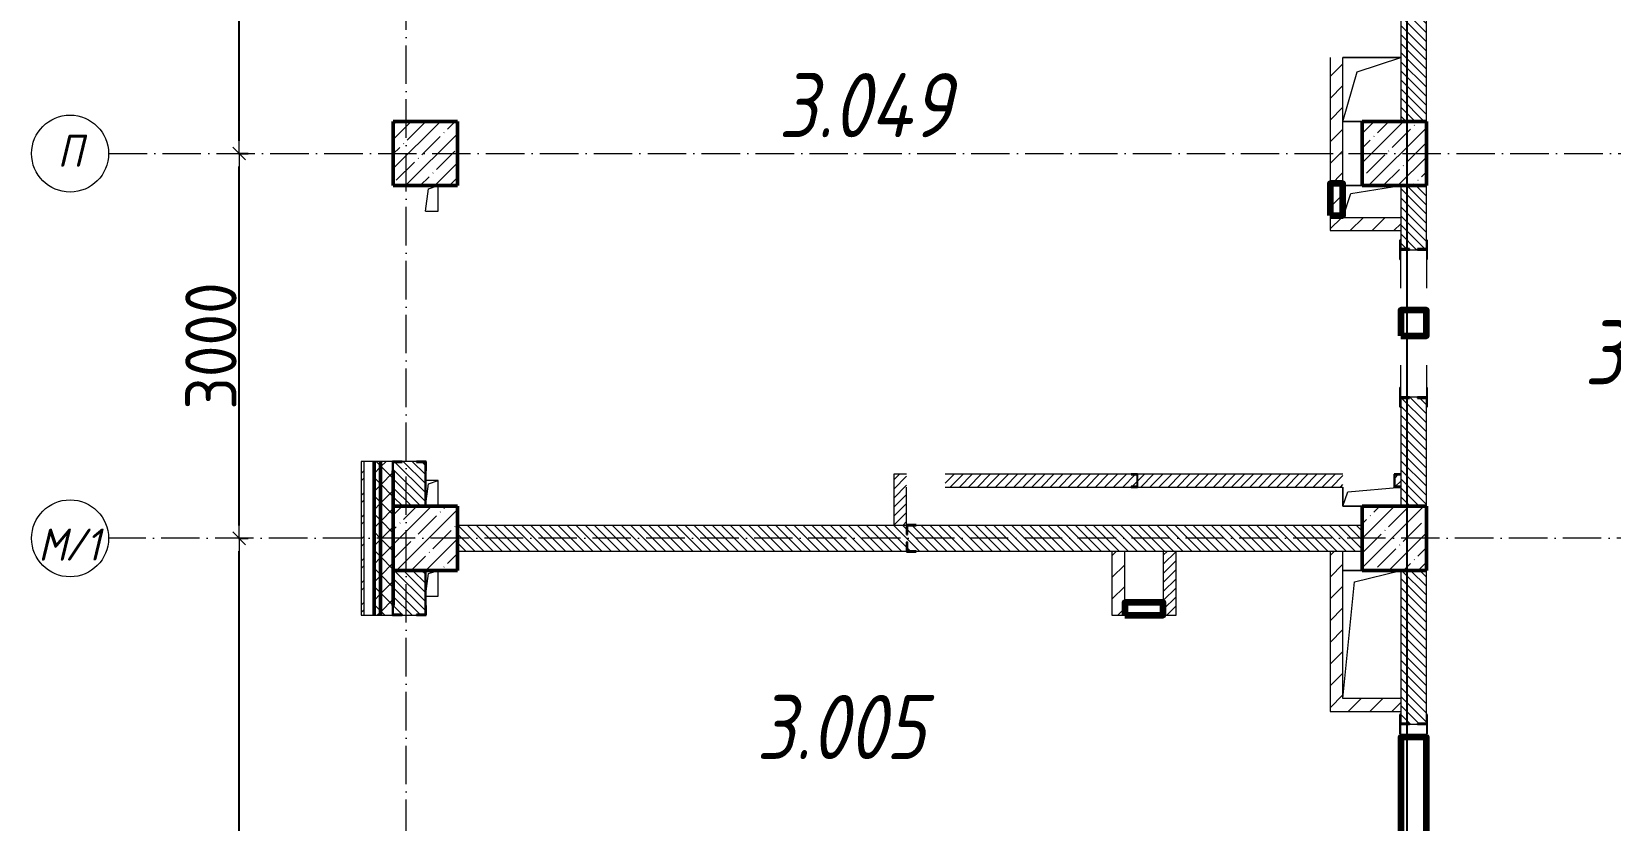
# Model space of a CAD drawing. Header units: millimetres. Extents: x -356862 to 418287, y 0 to 839748.
# Drawn here: x 137160 to 149463, y 480297 to 486448 of the extents above; entities that cross this region are included whole.
import ezdxf

# ---------------------------------------------------------------- set-up
doc = ezdxf.new("R2010")
doc.units = ezdxf.units.MM
doc.linetypes.add('50_200_ШТРИХ_1Т_ш5_п1_п1_', pattern=[700, 500, -100, 0, -100])
for name, color, linetype, lineweight in [('9.7) Заделка 956 шт', 6, 'Continuous', 158), ('A-____-____-DIMS', 7, 'Continuous', 9), ('A-FLOR-____-OTLN', 7, 'Continuous', 9), ('A-GENM-____-MCUT', 7, 'Continuous', 25), ('A-GENM-____-OTLN', 7, 'Continuous', 9), ('A-GENM-____-OTLN-1', 7, 'Continuous', 25), ('A-WALL-____-MCUT-2', 7, 'Continuous', 50), ('A-WALL-____-MCUT-3', 7, 'Continuous', 9), ('A-WALL-____-PATT-1', 7, 'Continuous', 9), ('A-WALL-FNSH-MCUT-1', 7, 'Continuous', 9), ('I-WALL-____-OTLN', 7, 'Continuous', 9), ('S-COLS-____-MCUT', 7, 'Continuous', 50), ('S-COLS-____-OTLN', 7, 'Continuous', 9), ('S-GRID-____-IDEN', 7, 'Continuous', 9), ('S-GRID-____-OTLN-1', 7, '50_200_ШТРИХ_1Т_ш5_п1_п1_', 9), ('Марки помещений', 7, 'Continuous', 9)]:
    doc.layers.add(name, color=color, linetype=linetype, lineweight=lineweight)
doc.styles.add('ISOCPEUR_I', font='isocpeui.ttf', dxfattribs={"width": 0.9, "height": 2.5})
doc.styles.add('ISOCPEUR_I_2', font='isocpeui.ttf', dxfattribs={"width": 0.85, "height": 2.3})
doc.styles.add('СПДС', font='isocpeur.ttf', dxfattribs={"width": 0.9})
doc.dimstyles.new('Размера А3', dxfattribs={"dimtxt": 200, "dimasz": 100, "dimexe": 70, "dimexo": 100, "dimgap": 20, "dimtad": 1, "dimdec": 0, "dimrnd": 10, "dimzin": 0, "dimdsep": 46, "dimtxsty": 'СПДС', "dimblk": 'ARROWHEAD_6', "dimcen": 1, "dimclrd": 256, "dimclre": 256, "dimclrt": 256, "dimazin": 0, "dimtfac": 1, "dimtdec": 0, "dimtmove": 2, "dimatfit": 3, "dimfxl": 1, "dimtolj": 1, "dimtzin": 0, "dimarcsym": 0})
pattern_1 = [(45, (142429.06, 459015.94), (-70.71068, 70.71068), []), (135, (142429.06, 459015.94), (-70.71068, -70.71068), [])]
pattern_2 = [(135, (142429.057, 459015.94), (-35.35534, -35.35534), [])]
pattern_3 = [(45, (142429.06, 459015.94), (-84.8528, 84.8528), [])]
pattern_4 = [(45, (142429.057, 459015.94), (-35.35534, 35.35534), [])]

# ---------------------------------------------------------------- blocks, each defined once
blk = doc.blocks.new('BSC_Колонна _Прямоугольная - 500х500-V43-АР1_План отверстий 3 этажа в осях 1-64_А-ГГ')
at = {"layer": 'S-COLS-____-OTLN'}
h = blk.add_hatch(dxfattribs=at)
h.set_pattern_fill('FP_80', color=256, style=0, pattern_type=2)
h.set_pattern_definition([(45, (2200, -26481.04), (-114.0493, 114.0493), []), (45, (2314.05, -26481.04), (-114.0493, 114.0493), [201.613, -40.323, 3.353, -36.97])])
h.paths.add_polyline_path([(-250, -250), (250, -250), (250, 250), (-250, 250)], flags=0)
at = {"layer": 'S-COLS-____-MCUT'}
for p, q in [((250, 250), (-250, 250)), ((-250, 250), (-250, -250)), ((250, -250), (250, 250)), ((-250, -250), (250, -250))]:
    blk.add_line(p, q, dxfattribs=at)
blk = doc.blocks.new('BSC_Колонна _Прямоугольная - 500х500-V44-АР1_План отверстий 3 этажа в осях 1-64_А-ГГ')
at = {"layer": 'S-COLS-____-OTLN'}
h = blk.add_hatch(dxfattribs=at)
h.set_pattern_fill('FP_81', color=256, style=0, pattern_type=2)
h.set_pattern_definition([(45, (-5350, -26481.04), (-114.0493, 114.0493), []), (45, (-5235.95, -26481.04), (-114.0493, 114.0493), [201.613, -40.323, 3.353, -36.97])])
h.paths.add_polyline_path([(-250, -250), (250, -250), (250, 250), (-250, 250)], flags=0)
at = {"layer": 'S-COLS-____-MCUT'}
for p, q in [((250, 250), (-250, 250)), ((-250, 250), (-250, -250)), ((250, -250), (250, 250)), ((-250, -250), (250, -250))]:
    blk.add_line(p, q, dxfattribs=at)
blk = doc.blocks.new('BSC_Колонна _Прямоугольная - 500х500-V49-АР1_План отверстий 3 этажа в осях 1-64_А-ГГ')
at = {"layer": 'S-COLS-____-OTLN'}
h = blk.add_hatch(dxfattribs=at)
h.set_pattern_fill('FP_86', color=256, style=0, pattern_type=2)
h.set_pattern_definition([(45, (2200, -23481.04), (-114.0493, 114.0493), []), (45, (2314.05, -23481.04), (-114.0493, 114.0493), [201.613, -40.323, 3.353, -36.97])])
h.paths.add_polyline_path([(-250, -250), (250, -250), (250, 250), (-250, 250)], flags=0)
at = {"layer": 'S-COLS-____-MCUT'}
for p, q in [((250, 250), (-250, 250)), ((-250, 250), (-250, -250)), ((250, -250), (250, 250)), ((-250, -250), (250, -250))]:
    blk.add_line(p, q, dxfattribs=at)
blk = doc.blocks.new('BSC_Колонна _Прямоугольная - 500х500-V51-АР1_План отверстий 3 этажа в осях 1-64_А-ГГ')
at = {"layer": 'S-COLS-____-OTLN'}
h = blk.add_hatch(dxfattribs=at)
h.set_pattern_fill('FP_88', color=256, style=0, pattern_type=2)
h.set_pattern_definition([(45, (-5350, -23481.04), (-114.0493, 114.0493), []), (45, (-5235.95, -23481.04), (-114.0493, 114.0493), [201.613, -40.323, 3.353, -36.97])])
h.paths.add_polyline_path([(-250, -250), (250, -250), (250, 250), (-250, 250)], flags=0)
at = {"layer": 'S-COLS-____-MCUT'}
for p, q in [((250, 250), (-250, 250)), ((-250, 250), (-250, -250)), ((250, -250), (250, 250)), ((-250, -250), (250, -250))]:
    blk.add_line(p, q, dxfattribs=at)
blk = doc.blocks.new('Фахверк_СКБ_Уголок - 250_2700-27497298-АР1_План отверстий 3 этажа в осях 1-64_А-ГГ')
at = {"layer": 'A-GENM-____-MCUT'}
for p, q in [((200, 181), (125, 181)), ((125, 181), (125, 106)), ((131, 106), (131, 175)), ((131, 175), (200, 175)), ((200, 175), (200, 181)), ((125, 106), (131, 106)), ((131, -6), (125, -6)), ((125, -6), (125, -81)), ((125, -81), (200, -81)), ((131, -75), (131, -6)), ((200, -75), (131, -75)), ((200, -81), (200, -75))]:
    blk.add_line(p, q, dxfattribs=at)
blk = doc.blocks.new('Фахверк_СКБ_Уголок - 200_3550-28187522-АР1_План отверстий 3 этажа в осях 1-64_А-ГГ')
at = {"layer": 'A-GENM-____-MCUT'}
for p, q in [((125, 156), (50, 156)), ((50, 156), (50, 150)), ((50, 150), (119, 150)), ((119, 150), (119, 81)), ((125, 81), (125, 156)), ((119, 81), (125, 81)), ((125, 19), (119, 19)), ((119, 19), (119, -50)), ((125, -56), (125, 19)), ((119, -50), (50, -50)), ((50, -50), (50, -56)), ((50, -56), (125, -56))]:
    blk.add_line(p, q, dxfattribs=at)
blk = doc.blocks.new('154_Фахверк_СКБ_Швеллер - Тип_100_3960-28331862-АР1_План отверстий 3 этажа в осях 1-64_А-ГГ')
at = {"layer": 'A-GENM-____-MCUT'}
for p, q in [((175, 50), (125, 50)), ((125, 50), (125, -50)), ((128, 47), (175, 47)), ((128, -47), (128, 47)), ((175, 47), (175, 50)), ((125, -50), (175, -50)), ((175, -47), (128, -47)), ((175, -50), (175, -47))]:
    blk.add_line(p, q, dxfattribs=at)
blk = doc.blocks.new('154_Стойка_СКБ_Уголок - СМ-2180_200-28268025-АР1_План отверстий 3 этажа в осях 1-64_А-ГГ')
at = {"layer": 'A-GENM-____-MCUT'}
for p, q in [((125, 156), (125, 81)), ((200, 156), (125, 156)), ((131, 81), (131, 150)), ((131, 150), (200, 150)), ((200, 150), (200, 156)), ((125, 81), (131, 81)), ((131, 19), (125, 19)), ((125, 19), (125, -56)), ((131, -50), (131, 19)), ((125, -56), (200, -56)), ((200, -50), (131, -50)), ((200, -56), (200, -50))]:
    blk.add_line(p, q, dxfattribs=at)
blk = doc.blocks.new('Стойка_Влож_Уголок_Опорный - Уголок-28213941-АР1_План отверстий 3 этажа в осях 1-64_А-ГГ')
at = {"layer": 'A-GENM-____-OTLN'}
for p, q in [((-212, -6), (-212, 0)), ((0, 0), (0, -6)), ((-212, -75), (-212, -6)), ((-212, -6), (-206, -6)), ((-212, -75), (-206, -75)), ((-6, -6), (0, -6)), ((-6, -75), (0, -75)), ((0, -6), (0, -75))]:
    blk.add_line(p, q, dxfattribs=at)
blk = doc.blocks.new('154_Фахверк_СКБ_Швеллер - Тип_100_3960_зеркало-29769493-АР1_План отверстий 3 этажа в осях 1-64_А-ГГ')
at = {"layer": 'A-GENM-____-MCUT'}
for p, q in [((175, 50), (125, 50)), ((125, 50), (125, -50)), ((128, 47), (175, 47)), ((128, -47), (128, 47)), ((175, 47), (175, 50)), ((125, -50), (175, -50)), ((175, -47), (128, -47)), ((175, -50), (175, -47))]:
    blk.add_line(p, q, dxfattribs=at)
blk = doc.blocks.new('AR_Отверстие прямоугольное _в плите_ - AR_Отверстие прямоугольное _в плите_-30459275-АР1_План отверстий 3 этажа в осях 1-64_А-ГГ')
at = {"layer": 'A-GENM-____-OTLN'}
for p, q in [((-225, 75), (-225, -75)), ((-225, -75), (-188, 37)), ((-188, 37), (225, 75)), ((-225, -75), (-75, -75))]:
    blk.add_line(p, q, dxfattribs=at)
blk = doc.blocks.new('AR_Отверстие прямоугольное _в плите_ - AR_Отверстие прямоугольное _в плите_-V174-АР1_План отверстий 3 этажа в осях 1-64_А-ГГ')
at = {"layer": 'A-GENM-____-OTLN'}
for p, q in [((-50, -100), (-25, 75)), ((-25, 75), (50, 100)), ((50, -100), (50, 100)), ((-50, -100), (50, -100))]:
    blk.add_line(p, q, dxfattribs=at)
blk = doc.blocks.new('AR_Отверстие прямоугольное _в плите_ - AR_Отверстие прямоугольное _в плите_-V175-АР1_План отверстий 3 этажа в осях 1-64_А-ГГ')
at = {"layer": 'A-GENM-____-OTLN'}
for p, q in [((50, 100), (-50, 100)), ((-50, -100), (-25, 75)), ((-25, 75), (50, 100)), ((50, -100), (50, 100))]:
    blk.add_line(p, q, dxfattribs=at)
blk = doc.blocks.new('AR_Отверстие прямоугольное _в плите_ - AR_Отверстие прямоугольное _в плите_-30552560-АР1_План отверстий 3 этажа в осях 1-64_А-ГГ')
at = {"layer": 'A-GENM-____-OTLN'}
for p, q in [((-75, 500), (-225, 500)), ((-135, 410), (225, 500)), ((-225, -500), (-135, 410))]:
    blk.add_line(p, q, dxfattribs=at)
blk = doc.blocks.new('AR_Отверстие прямоугольное _в плите_ - AR_Отверстие прямоугольное _в плите_-V201-АР1_План отверстий 3 этажа в осях 1-64_А-ГГ')
at = {"layer": 'A-GENM-____-OTLN'}
for p, q in [((-75, 125), (-225, 125)), ((-163, 63), (225, 125)), ((-225, -125), (-163, 63))]:
    blk.add_line(p, q, dxfattribs=at)
blk = doc.blocks.new('AR_Отверстие прямоугольное _в плите_ - AR_Отверстие прямоугольное _в плите_-30459894-АР1_План отверстий 3 этажа в осях 1-64_А-ГГ')
at = {"layer": 'A-GENM-____-OTLN'}
for p, q in [((225, 250), (-225, 250)), ((-113, 138), (225, 250)), ((-225, -250), (-113, 138)), ((-225, -250), (-75, -250))]:
    blk.add_line(p, q, dxfattribs=at)
blk = doc.blocks.new('Ось сетки - Круг_Ø6_00__ISO-2_5_0_9K_-25732049-АР1_План отверстий 3 этажа в осях 1-64_А-ГГ')
at = {"layer": 'S-GRID-____-IDEN'}
blk.add_circle((0, 0), 3, dxfattribs=at)
blk = doc.blocks.new('ARROWHEAD_6')
at = {"color": 0, "linetype": 'Continuous'}
for p, q in [((0, 0), (-1, 0)), ((-0.5, -0.5), (0.5, 0.5))]:
    blk.add_line(p, q, dxfattribs=at)
blk = doc.blocks.new('*D2556')
at = {"layer": 'A-____-____-DIMS', "lineweight": -2, "transparency": 16777216}
for p, q in [((138772, 482497), (138848, 482497)), ((138778, 476597), (138778, 482397)), ((138772, 476497), (138848, 476497))]:
    blk.add_line(p, q, dxfattribs=at)
at = {"layer": 'Defpoints', "color": 0, "transparency": 16777216}
for p in [(138672, 482497), (138778, 482497), (138672, 476497)]:
    blk.add_point(p, dxfattribs=at)
at = {"layer": 'A-____-____-DIMS', "lineweight": -2, "transparency": 16777216, "xscale": 100, "yscale": 100, "zscale": 100}
for p, rotation in [((138778, 482497), 90), ((138778, 476497), 270)]:
    blk.add_blockref('ARROWHEAD_6', p, dxfattribs=dict(at, rotation=rotation))
at = {"layer": 'A-____-____-DIMS', "transparency": 16777216, "insert": (138558, 479497), "char_height": 400, "attachment_point": 5, "rotation": 90, "style": 'СПДС'}
blk.add_mtext('\\A1;6000', dxfattribs=at)
blk = doc.blocks.new('*D2557')
at = {"layer": 'A-____-____-DIMS', "lineweight": -2, "transparency": 16777216}
for p, q in [((138772, 485497), (138848, 485497)), ((138778, 482597), (138778, 485397)), ((138772, 482497), (138848, 482497))]:
    blk.add_line(p, q, dxfattribs=at)
at = {"layer": 'Defpoints', "color": 0, "transparency": 16777216}
for p in [(138672, 485497), (138778, 485497), (138672, 482497)]:
    blk.add_point(p, dxfattribs=at)
at = {"layer": 'A-____-____-DIMS', "lineweight": -2, "transparency": 16777216, "xscale": 100, "yscale": 100, "zscale": 100}
for p, rotation in [((138778, 485497), 90), ((138778, 482497), 270)]:
    blk.add_blockref('ARROWHEAD_6', p, dxfattribs=dict(at, rotation=rotation))
at = {"layer": 'A-____-____-DIMS', "transparency": 16777216, "insert": (138558, 483997), "char_height": 400, "attachment_point": 5, "rotation": 90, "style": 'СПДС'}
blk.add_mtext('\\A1;3000', dxfattribs=at)
blk = doc.blocks.new('*D2558')
at = {"layer": 'A-____-____-DIMS', "lineweight": -2, "transparency": 16777216}
for p, q in [((138772, 491497), (138848, 491497)), ((138778, 485597), (138778, 491397)), ((138772, 485497), (138848, 485497))]:
    blk.add_line(p, q, dxfattribs=at)
at = {"layer": 'Defpoints', "color": 0, "transparency": 16777216}
for p in [(138672, 491497), (138778, 491497), (138672, 485497)]:
    blk.add_point(p, dxfattribs=at)
at = {"layer": 'A-____-____-DIMS', "lineweight": -2, "transparency": 16777216, "xscale": 100, "yscale": 100, "zscale": 100}
for p, rotation in [((138778, 491497), 90), ((138778, 485497), 270)]:
    blk.add_blockref('ARROWHEAD_6', p, dxfattribs=dict(at, rotation=rotation))
at = {"layer": 'A-____-____-DIMS', "transparency": 16777216, "insert": (138558, 488497), "char_height": 400, "attachment_point": 5, "rotation": 90, "style": 'СПДС'}
blk.add_mtext('\\A1;6000', dxfattribs=at)

msp = doc.modelspace()

# ---------------------------------------------------------------- hatches: boundary and pattern name
at = {"layer": 'A-WALL-____-PATT-1'}
h = msp.add_hatch(dxfattribs=at)
h.set_pattern_fill('FP_6', color=256, style=0, pattern_type=2)
h.set_pattern_definition(pattern_2)
h.paths.add_polyline_path([(140160.0567, 482746.983), (140229.0567, 482746.983), (140229.0567, 483090.983), (140160.0567, 483090.983), (140160.0567, 483096.983), (140048.0567, 483096.983), (140048.0567, 483090.983), (139979.0567, 483090.983), (139979.0567, 482746.983), (140048.0567, 482746.983)], flags=0)
h.paths.add_polyline_path([(140160.0567, 487896.983), (140160.0567, 487902.983), (140229.0567, 487902.983), (140229.0567, 489090.983), (140160.0567, 489090.983), (140160.0567, 489096.983), (140048.0567, 489096.983), (140048.0567, 489090.983), (139979.0567, 489090.983), (139979.0567, 487902.983), (140048.0567, 487902.983), (140048.0567, 487896.983)], flags=0)
h.paths.add_polyline_path([(140160.0567, 490896.983), (140160.0567, 490902.983), (140229.0567, 490902.983), (140229.0567, 491246.983), (139979.0567, 491246.983), (139979.0567, 490902.983), (140048.0567, 490902.983), (140048.0567, 490896.983)], flags=0)
h = msp.add_hatch(dxfattribs=at)
h.set_pattern_fill('FP_6', color=256, style=0, pattern_type=2)
h.set_pattern_definition(pattern_2)
h.paths.add_polyline_path([(148029.0567, 485746.983), (148029.0567, 489140.983), (147960.0567, 489140.983), (147960.0567, 489146.983), (147898.0567, 489146.983), (147898.0567, 489140.983), (147829.0567, 489140.983), (147829.0567, 485746.983)], flags=0)
h.paths.add_polyline_path([(147960.0567, 490846.983), (147960.0567, 490852.983), (148029.0567, 490852.983), (148029.0567, 491246.983), (147829.0567, 491246.983), (147829.0567, 490852.983), (147898.0567, 490852.983), (147898.0567, 490846.983)], flags=0)
h = msp.add_hatch(dxfattribs=at)
h.set_pattern_fill('FP_4', color=256, style=0, pattern_type=2)
h.set_pattern_definition(pattern_3)
h.paths.add_polyline_path([(147279.0567, 484996.983), (147379.0567, 484996.983), (147379.0567, 486246.983), (147279.0567, 486246.983)], flags=0)
h.paths.add_polyline_path([(147282.0567, 486596.983), (147379.0567, 486596.983), (147379.0567, 486671.983), (147376.0567, 486671.983), (147376.0567, 486718.983), (147282.0567, 486718.983), (147281.9553, 486671.983), (147279.0567, 486671.983), (147279.0567, 486596.983)], flags=0)
h.paths.add_polyline_path([(147379.0567, 487471.983), (147379.0567, 488896.983), (147279.0567, 488896.983), (147279.0567, 487471.983)], flags=0)
h = msp.add_hatch(dxfattribs=at)
h.set_pattern_fill('FP_6', color=256, style=0, pattern_type=2)
h.set_pattern_definition(pattern_2)
h.paths.add_polyline_path([(147829.0567, 482746.983), (148029.0567, 482746.983), (148029.0567, 483590.983), (147960.0567, 483590.983), (147960.0567, 483596.983), (147898.0567, 483596.983), (147898.0567, 483590.983), (147829.0567, 483590.983), (147829.0567, 482896.983)], flags=0)
h.paths.add_polyline_path([(147960.0567, 484746.983), (147960.0567, 484752.983), (148029.0567, 484752.983), (148029.0567, 485246.983), (147829.0567, 485246.983), (147829.0567, 484752.983), (147898.0567, 484752.983), (147898.0567, 484746.983)], flags=0)
h = msp.add_hatch(dxfattribs=at)
h.set_pattern_fill('FP_4', color=256, style=0, pattern_type=2)
h.set_pattern_definition(pattern_3)
h.paths.add_polyline_path([(147829.0567, 484896.983), (147829.0567, 484996.983), (147279.0567, 484996.983), (147279.0567, 484896.983), (147717.7727, 484896.983)], flags=0)
h = msp.add_hatch(dxfattribs=at)
h.set_pattern_fill('FP_3', color=256, style=0, pattern_type=2)
h.set_pattern_definition([(45, (142429.06, 459015.94), (-85.5366, 85.5366), []), (45, (142486.08, 459015.94), (-85.5366, 85.5366), [])])
h.paths.add_polyline_path([(139749.0567, 468531.983), (139749.0567, 470846.983), (139729.0567, 470846.983), (139729.0567, 468531.983)], flags=0)
h.paths.add_polyline_path([(139729.0567, 472646.983), (139749.0567, 472646.983), (139749.0567, 474096.983), (139729.0567, 474096.983), (139729.0567, 473510.4803)], flags=0)
h.paths.add_polyline_path([(139729.0567, 475896.983), (139749.0567, 475896.983), (139749.0567, 477096.983), (139729.0567, 477096.983), (139729.0567, 476950.6018)], flags=0)
h.paths.add_polyline_path([(139749.0567, 478896.983), (139749.0567, 480096.983), (139729.0567, 480096.983), (139729.0567, 478896.983)], flags=0)
h.paths.add_polyline_path([(139749.0567, 481896.983), (139749.0567, 483096.9934), (139729.0567, 483096.9934), (139729.0567, 481896.983)], flags=0)
h = msp.add_hatch(dxfattribs=at)
h.set_pattern_fill('FP_1', color=256, style=0, pattern_type=2)
h.set_pattern_definition(pattern_1)
h.paths.add_polyline_path([(139879.0567, 468531.983), (139879.0567, 470846.983), (139829.0567, 470846.983), (139829.0567, 468531.983)], flags=0)
h.paths.add_polyline_path([(139829.0567, 472646.983), (139879.0567, 472646.983), (139879.0567, 474096.983), (139829.0567, 474096.983), (139829.0567, 473510.4803)], flags=0)
h.paths.add_polyline_path([(139879.0567, 475896.983), (139879.0567, 477096.983), (139829.0567, 477096.983), (139829.0567, 475896.983)], flags=0)
h.paths.add_polyline_path([(139879.0567, 478896.983), (139879.0567, 480096.983), (139829.0567, 480096.983), (139829.0567, 478896.983)], flags=0)
h.paths.add_polyline_path([(139879.0567, 481896.983), (139879.0567, 483096.9934), (139829.0567, 483096.9934), (139829.0567, 481896.983)], flags=0)
h = msp.add_hatch(dxfattribs=at)
h.set_pattern_fill('FP_1', color=256, style=0, pattern_type=2)
h.set_pattern_definition(pattern_1)
h.paths.add_polyline_path([(139879.0567, 468531.983), (139979.0567, 468531.983), (139979.0567, 470771.983), (139973.0567, 470771.983), (139973.0567, 470846.983), (139879.0567, 470846.983), (139879.0567, 468546.983)], flags=0)
h.paths.add_polyline_path([(139973.0567, 472646.983), (139973.0567, 472721.983), (139979.0567, 472721.983), (139979.0567, 474021.983), (139973.0567, 474021.983), (139973.0567, 474096.983), (139879.0567, 474096.983), (139879.0567, 472646.983)], flags=0)
h.paths.add_polyline_path([(139973.0567, 475896.983), (139973.0567, 475971.983), (139979.0567, 475971.983), (139979.0567, 477021.983), (139973.0567, 477021.983), (139973.0567, 477096.983), (139879.0567, 477096.983), (139879.0567, 475896.983)], flags=0)
h.paths.add_polyline_path([(139973.0567, 478896.983), (139973.0567, 478971.983), (139979.0567, 478971.983), (139979.0567, 480021.983), (139973.0567, 480021.983), (139973.0567, 480096.983), (139879.0567, 480096.983), (139879.0567, 478896.983)], flags=0)
h.paths.add_polyline_path([(139973.0567, 481896.983), (139973.0567, 481971.983), (139979.0567, 481971.983), (139979.0567, 483021.983), (139973.0567, 483021.983), (139973.0567, 483096.983), (139879.0567, 483096.983), (139879.0567, 481896.983)], flags=0)
h = msp.add_hatch(dxfattribs=at)
h.set_pattern_fill('FP_5', color=256, style=0, pattern_type=2)
h.set_pattern_definition(pattern_4)
h.paths.add_polyline_path([(143979.0567, 482596.983), (143979.0567, 482996.983), (143879.0567, 482996.983), (143879.0567, 482596.983)], flags=0)
h = msp.add_hatch(dxfattribs=at)
h.set_pattern_fill('FP_5', color=256, style=0, pattern_type=2)
h.set_pattern_definition(pattern_4)
h.paths.add_polyline_path([(144279.0567, 482896.983), (145729.0567, 482896.983), (145729.0567, 482899.983), (145776.0567, 482899.983), (145776.0567, 482993.983), (145729.0567, 482993.983), (145729.0567, 482996.983), (144279.0567, 482996.983), (144279.0567, 482899.983)], flags=0)
h.paths.add_polyline_path([(147379.0567, 482896.983), (147379.0567, 482996.983), (145779.0567, 482996.983), (145779.0567, 482896.983), (145950.3084, 482896.983)], flags=0)
h.paths.add_polyline_path([(147782.0567, 482899.983), (147829.0567, 482899.983), (147829.0567, 482993.983), (147782.0567, 482993.983)], flags=0)
h = msp.add_hatch(dxfattribs=at)
h.set_pattern_fill('FP_6', color=256, style=0, pattern_type=2)
h.set_pattern_definition(pattern_2)
h.paths.add_polyline_path([(147529.0567, 482396.983), (147529.0567, 482596.983), (143985.0567, 482596.983), (143985.0567, 482527.983), (143979.0567, 482527.983), (143979.0567, 482596.983), (140479.0567, 482596.983), (140479.0567, 482396.983), (143979.0567, 482396.983), (143979.0567, 482465.983), (143985.0567, 482465.983), (143985.0567, 482396.983), (145950.3084, 482396.983)], flags=0)
h = msp.add_hatch(dxfattribs=at)
h.set_pattern_fill('FP_4', color=256, style=0, pattern_type=2)
h.set_pattern_definition(pattern_3)
h.paths.add_polyline_path([(145579.0567, 481896.983), (145679.0567, 481896.983), (145679.0567, 482396.983), (145579.0567, 482396.983)], flags=0)
h = msp.add_hatch(dxfattribs=at)
h.set_pattern_fill('FP_5', color=256, style=0, pattern_type=2)
h.set_pattern_definition(pattern_4)
h.paths.add_polyline_path([(145979.0567, 481896.983), (146079.0567, 481896.983), (146079.0567, 482396.983), (145979.0567, 482396.983), (145979.0567, 481996.983)], flags=0)
h = msp.add_hatch(dxfattribs=at)
h.set_pattern_fill('FP_4', color=256, style=0, pattern_type=2)
h.set_pattern_definition(pattern_3)
h.paths.add_polyline_path([(147379.0567, 481146.983), (147379.0567, 482396.983), (147279.0567, 482396.983), (147279.0567, 481146.983)], flags=0)
h = msp.add_hatch(dxfattribs=at)
h.set_pattern_fill('FP_6', color=256, style=0, pattern_type=2)
h.set_pattern_definition(pattern_2)
h.paths.add_polyline_path([(139979.0567, 476746.983), (140229.0567, 476746.983), (140229.0567, 477090.983), (140160.0567, 477090.983), (140160.0567, 477096.983), (140048.0567, 477096.983), (140048.0567, 477090.983), (139979.0567, 477090.983), (139979.0567, 476950.6018)], flags=0)
h.paths.add_polyline_path([(140160.0567, 478896.983), (140160.0567, 478902.983), (140229.0567, 478902.983), (140229.0567, 480090.983), (140160.0567, 480090.983), (140160.0567, 480096.983), (140048.0567, 480096.983), (140048.0567, 480090.983), (139979.0567, 480090.983), (139979.0567, 478902.983), (140048.0567, 478902.983), (140048.0567, 478896.983)], flags=0)
h.paths.add_polyline_path([(140160.0567, 481896.983), (140160.0567, 481902.983), (140229.0567, 481902.983), (140229.0567, 482246.983), (139979.0567, 482246.983), (139979.0567, 481902.983), (140048.0567, 481902.983), (140048.0567, 481896.983)], flags=0)
h = msp.add_hatch(dxfattribs=at)
h.set_pattern_fill('FP_6', color=256, style=0, pattern_type=2)
h.set_pattern_definition(pattern_2)
h.paths.add_polyline_path([(148029.0567, 476746.983), (148029.0567, 477040.983), (147960.0567, 477040.983), (147960.0567, 477046.983), (147898.0567, 477046.983), (147898.0567, 477040.983), (147829.0567, 477040.983), (147829.0567, 476746.983)], flags=0)
h.paths.add_polyline_path([(148003.4157, 478196.983), (148029.0567, 478196.983), (148029.0567, 478936.983), (147829.0567, 478936.983), (147829.0567, 478196.983)], flags=0)
h.paths.add_polyline_path([(148029.0567, 479336.983), (148029.0567, 479890.983), (147960.0567, 479890.983), (147960.0567, 479896.983), (147898.0567, 479896.983), (147898.0567, 479890.983), (147829.0567, 479890.983), (147829.0567, 479336.983), (147898.0567, 479336.983)], flags=0)
h.paths.add_polyline_path([(147960.0567, 481046.983), (147960.0567, 481052.983), (148029.0567, 481052.983), (148029.0567, 482246.983), (147829.0567, 482246.983), (147829.0567, 481052.983), (147898.0567, 481052.983), (147898.0567, 481046.983)], flags=0)
h = msp.add_hatch(dxfattribs=at)
h.set_pattern_fill('FP_4', color=256, style=0, pattern_type=2)
h.set_pattern_definition(pattern_3)
h.paths.add_polyline_path([(147379.0567, 481146.983), (147829.0567, 481146.983), (147829.0567, 481246.983), (147379.0567, 481246.983)], flags=0)

# ---------------------------------------------------------------- linework, layer by layer
at = {"color": 251, "ltscale": 0.6, "true_color": 0x636466}
msp.add_line((147879.0567, 454533.3346), (147879.0567, 508896.9006), dxfattribs=at)
at = {"color": 4, "lineweight": 30}
for points in [[(140229.0567, 482746.983), (140229.0567, 483090.983)], [(140229.0567, 481902.983), (140229.0567, 482246.983)]]:
    msp.add_lwpolyline(points, dxfattribs=at)
at = {"layer": '9.7) Заделка 956 шт'}
for points in [[(147279.0567, 485014.0592), (147379.0567, 485014.0592), (147379.0567, 485264.0592), (147279.0567, 485264.0592)], [(147829.0567, 484076.983), (148029.0567, 484076.983), (148029.0567, 484276.983), (147829.0567, 484276.983)], [(145679.0567, 481896.983), (145979.0567, 481896.983), (145979.0567, 481996.983), (145679.0567, 481996.983)], [(147829.0567, 480046.983), (148029.0567, 480046.983), (148029.0567, 480946.983), (147829.0567, 480946.983)]]:
    msp.add_lwpolyline(points, close=True, dxfattribs=at)
at = {"layer": 'A-FLOR-____-OTLN'}
for p, q in [((147379.0567, 486246.983), (147829.0567, 486246.983)), ((147529.0567, 485746.983), (147379.0567, 485746.983)), ((147379.0567, 485246.983), (147529.0567, 485246.983)), ((147379.0567, 482746.983), (147379.0567, 482896.983)), ((147529.0567, 482746.983), (147379.0567, 482746.983)), ((147379.0567, 482246.983), (147529.0567, 482246.983))]:
    msp.add_line(p, q, dxfattribs=at)
at = {"layer": 'A-WALL-____-MCUT-2'}
for p, q in [((139829.0567, 481896.983), (139829.0567, 483096.9934)), ((139879.0567, 481896.983), (139879.0567, 483096.9934)), ((139979.0567, 482746.983), (139979.0567, 483021.983)), ((139979.0567, 481971.983), (139979.0567, 482246.983))]:
    msp.add_line(p, q, dxfattribs=at)
at = {"layer": 'A-WALL-____-MCUT-3'}
for p, q in [((147829.0567, 489071.983), (147829.0567, 485746.983)), ((148029.0567, 485746.983), (148029.0567, 489071.983)), ((147829.0567, 485246.983), (147829.0567, 484821.983)), ((148029.0567, 484821.983), (148029.0567, 485246.983)), ((147898.0567, 484746.983), (147960.0567, 484746.983)), ((147829.0567, 483521.983), (147829.0567, 482996.983)), ((147960.0567, 483596.983), (147898.0567, 483596.983)), ((148029.0567, 482746.983), (148029.0567, 483521.983)), ((139973.0567, 483096.9934), (139749.0567, 483096.9934)), ((139749.0567, 483096.9934), (139749.0567, 481896.983)), ((140160.0567, 483096.9934), (140048.0567, 483096.9934)), ((140229.0567, 482746.983), (140229.0567, 483021.983)), ((147829.0567, 482993.983), (147829.0567, 482899.983)), ((147829.0567, 482896.983), (147829.0567, 482746.983)), ((143979.0567, 482596.983), (140479.0567, 482596.983)), ((147529.0567, 482596.983), (144054.0567, 482596.983)), ((140479.0567, 482396.983), (143979.0567, 482396.983)), ((144054.0567, 482396.983), (147529.0567, 482396.983)), ((140229.0567, 481971.983), (140229.0567, 482246.983)), ((147829.0567, 482246.983), (147829.0567, 481121.983)), ((148029.0567, 481121.983), (148029.0567, 482246.983)), ((139749.0567, 481896.983), (139973.0567, 481896.983)), ((140048.0567, 481896.983), (140160.0567, 481896.983)), ((147898.0567, 481046.983), (147960.0567, 481046.983))]:
    msp.add_line(p, q, dxfattribs=at)
at = {"layer": 'A-WALL-FNSH-MCUT-1'}
for p, q in [((147279.0567, 486246.983), (147279.0567, 484896.983)), ((147379.0567, 484996.983), (147379.0567, 486246.983)), ((147829.0567, 484996.983), (147379.0567, 484996.983)), ((147279.0567, 484896.983), (147829.0567, 484896.983)), ((139729.0567, 483096.9934), (139729.0567, 481896.983)), ((139749.0567, 483096.9934), (139729.0567, 483096.9934)), ((143879.0567, 482996.983), (143879.0567, 482596.983)), ((143979.0567, 482996.983), (143879.0567, 482996.983)), ((143979.0567, 482602.983), (143979.0567, 482896.983)), ((145729.0567, 482996.983), (144279.0567, 482996.983)), ((144279.0567, 482896.983), (145729.0567, 482896.983)), ((147379.0567, 482996.983), (145779.0567, 482996.983)), ((145779.0567, 482896.983), (147379.0567, 482896.983)), ((145579.0567, 482396.983), (145579.0567, 481896.983)), ((145679.0567, 481996.983), (145679.0567, 482396.983)), ((145979.0567, 482396.983), (145979.0567, 481996.983)), ((146079.0567, 481896.983), (146079.0567, 482396.983)), ((147279.0567, 482396.983), (147279.0567, 481146.983)), ((147379.0567, 481246.983), (147379.0567, 482396.983)), ((139729.0567, 481896.983), (139749.0567, 481896.983)), ((145579.0567, 481896.983), (145679.0567, 481896.983)), ((145979.0567, 481896.983), (146079.0567, 481896.983)), ((147829.0567, 481246.983), (147379.0567, 481246.983)), ((147279.0567, 481146.983), (147829.0567, 481146.983))]:
    msp.add_line(p, q, dxfattribs=at)
at = {"layer": 'I-WALL-____-OTLN'}
for p, q in [((147829.0567, 484446.983), (147829.0567, 484746.983)), ((148029.0567, 484746.983), (148029.0567, 484446.983)), ((147829.0567, 483596.983), (147829.0567, 483846.983)), ((148029.0567, 483846.983), (148029.0567, 483596.983)), ((147829.0567, 480346.983), (147829.0567, 481046.983)), ((148029.0567, 481046.983), (148029.0567, 480346.983))]:
    msp.add_line(p, q, dxfattribs=at)
at = {"layer": 'S-GRID-____-OTLN-1', "color": 251, "ltscale": 0.6, "true_color": 0x636466}
for p, q in [((140079.0567, 454533.3346), (140079.0567, 508896.9006)), ((137760.2865, 485496.983), (169136.7959, 485496.983)), ((169136.7959, 482496.983), (137760.2865, 482496.983))]:
    msp.add_line(p, q, dxfattribs=at)

# ---------------------------------------------------------------- block references
at = {"layer": 'A-GENM-____-OTLN'}
for name, p in [('AR_Отверстие прямоугольное _в плите_ - AR_Отверстие прямоугольное _в плите_-30459894-АР1_План отверстий 3 этажа в осях 1-64_А-ГГ', (147604.0567, 485996.983)), ('AR_Отверстие прямоугольное _в плите_ - AR_Отверстие прямоугольное _в плите_-V174-АР1_План отверстий 3 этажа в осях 1-64_А-ГГ', (140279.0567, 485146.983)), ('AR_Отверстие прямоугольное _в плите_ - AR_Отверстие прямоугольное _в плите_-V201-АР1_План отверстий 3 этажа в осях 1-64_А-ГГ', (147604.0567, 485121.983)), ('Стойка_Влож_Уголок_Опорный - Уголок-28213941-АР1_План отверстий 3 этажа в осях 1-64_А-ГГ', (148035.0567, 484746.983)), ('AR_Отверстие прямоугольное _в плите_ - AR_Отверстие прямоугольное _в плите_-V175-АР1_План отверстий 3 этажа в осях 1-64_А-ГГ', (140279.0567, 482846.983)), ('AR_Отверстие прямоугольное _в плите_ - AR_Отверстие прямоугольное _в плите_-30459275-АР1_План отверстий 3 этажа в осях 1-64_А-ГГ', (147604.0567, 482821.983)), ('AR_Отверстие прямоугольное _в плите_ - AR_Отверстие прямоугольное _в плите_-V174-АР1_План отверстий 3 этажа в осях 1-64_А-ГГ', (140279.0567, 482146.983)), ('AR_Отверстие прямоугольное _в плите_ - AR_Отверстие прямоугольное _в плите_-30552560-АР1_План отверстий 3 этажа в осях 1-64_А-ГГ', (147604.0567, 481746.983)), ('Стойка_Влож_Уголок_Опорный - Уголок-28213941-АР1_План отверстий 3 этажа в осях 1-64_А-ГГ', (148035.0567, 481046.983))]:
    msp.add_blockref(name, p, dxfattribs=at)
at = {"layer": 'A-GENM-____-OTLN', "rotation": 180}
msp.add_blockref('Стойка_Влож_Уголок_Опорный - Уголок-28213941-АР1_План отверстий 3 этажа в осях 1-64_А-ГГ', (147823.0567, 483596.983), dxfattribs=at)
at = {"layer": 'A-GENM-____-OTLN-1'}
for name, p, rotation in [('154_Стойка_СКБ_Уголок - СМ-2180_200-28268025-АР1_План отверстий 3 этажа в осях 1-64_А-ГГ', (147979.0567, 484621.983), 89.99999999999991), ('154_Стойка_СКБ_Уголок - СМ-2180_200-28268025-АР1_План отверстий 3 этажа в осях 1-64_А-ГГ', (147879.0567, 483721.983), 269.9999999999999), ('Фахверк_СКБ_Уголок - 250_2700-27497298-АР1_План отверстий 3 этажа в осях 1-64_А-ГГ', (140054.0567, 483221.983), 269.9999999999999), ('154_Фахверк_СКБ_Швеллер - Тип_100_3960-28331862-АР1_План отверстий 3 этажа в осях 1-64_А-ГГ', (145904.0567, 482946.983), 180), ('Фахверк_СКБ_Уголок - 200_3550-28187522-АР1_План отверстий 3 этажа в осях 1-64_А-ГГ', (144104.0567, 482546.983), 180), ('Фахверк_СКБ_Уголок - 250_2700-27497298-АР1_План отверстий 3 этажа в осях 1-64_А-ГГ', (140154.0567, 481771.983), 89.99999999999991), ('154_Стойка_СКБ_Уголок - СМ-2180_200-28268025-АР1_План отверстий 3 этажа в осях 1-64_А-ГГ', (147979.0567, 480921.983), 89.99999999999991)]:
    msp.add_blockref(name, p, dxfattribs=dict(at, rotation=rotation))
msp.add_blockref('154_Фахверк_СКБ_Швеллер - Тип_100_3960_зеркало-29769493-АР1_План отверстий 3 этажа в осях 1-64_А-ГГ', (147654.0567, 482946.983), dxfattribs=at)
at = {"layer": 'S-COLS-____-OTLN'}
for name, p in [('BSC_Колонна _Прямоугольная - 500х500-V43-АР1_План отверстий 3 этажа в осях 1-64_А-ГГ', (140229.0567, 485496.983)), ('BSC_Колонна _Прямоугольная - 500х500-V44-АР1_План отверстий 3 этажа в осях 1-64_А-ГГ', (147779.0567, 485496.983)), ('BSC_Колонна _Прямоугольная - 500х500-V49-АР1_План отверстий 3 этажа в осях 1-64_А-ГГ', (140229.0567, 482496.983)), ('BSC_Колонна _Прямоугольная - 500х500-V51-АР1_План отверстий 3 этажа в осях 1-64_А-ГГ', (147779.0567, 482496.983))]:
    msp.add_blockref(name, p, dxfattribs=at)
at = {"layer": 'S-GRID-____-IDEN', "xscale": 99.99999999999993, "yscale": 99.99999999999993, "zscale": 99.99999999999993}
for p, rotation in [((137460.2865, 485496.983), 269.9999999999996), ((137460.2865, 482496.983), 89.9999999999998)]:
    msp.add_blockref('Ось сетки - Круг_Ø6_00__ISO-2_5_0_9K_-25732049-АР1_План отверстий 3 этажа в осях 1-64_А-ГГ', p, dxfattribs=dict(at, rotation=rotation))

# ---------------------------------------------------------------- texts
at = {"layer": 'S-GRID-____-IDEN', "char_height": 250, "attachment_point": 1, "style": 'ISOCPEUR_I'}
for s, insert, width in [('\\fISOCPEUR|b0|i1|c204|p34|;\\W.9;П', (137362.307, 485643.6154), 223.670812), ('\\fISOCPEUR|b0|i1|c204|p34|;\\W.9;М', (137212.6661, 482573.0588), 252.531562), ('/1', (137421.0254, 482573.0588), 346.329)]:
    msp.add_mtext(s, dxfattribs=dict(at, insert=insert, width=width))
at = {"layer": 'Марки помещений', "char_height": 500, "attachment_point": 1, "style": 'ISOCPEUR_I_2'}
for s, insert, width in [('3.049', (142979.2852, 486124.5289), 817.72125), ('3.051', (149259.9409, 484197.1645), 737.5525), ('3.005', (142808.0836, 481275.5832), 785.65375)]:
    msp.add_mtext(s, dxfattribs=dict(at, insert=insert, width=width))

# ---------------------------------------------------------------- dimensions: what is measured, and where the dimension line sits
at = {"layer": 'A-____-____-DIMS'}
for base, p1, p2, picture, middle in [((138777.6611, 491496.983), (138671.5951, 485496.983), (138671.5951, 491496.983), '*D2558', (138557.6611, 488496.983)), ((138777.6611, 485496.983), (138671.5951, 482496.983), (138671.5951, 485496.983), '*D2557', (138557.6611, 483996.983)), ((138777.6611, 482496.983), (138671.5951, 476496.983), (138671.5951, 482496.983), '*D2556', (138557.6611, 479496.983))]:
    dim = msp.add_linear_dim(base=base, p1=p1, p2=p2, angle=90, dimstyle='Размера А3', override={"dimtxt": 400}, dxfattribs=at)
    dim.commit()
    dim.dimension.update_dxf_attribs({"geometry": picture, "text_midpoint": middle})

doc.saveas('drawing.dxf')
